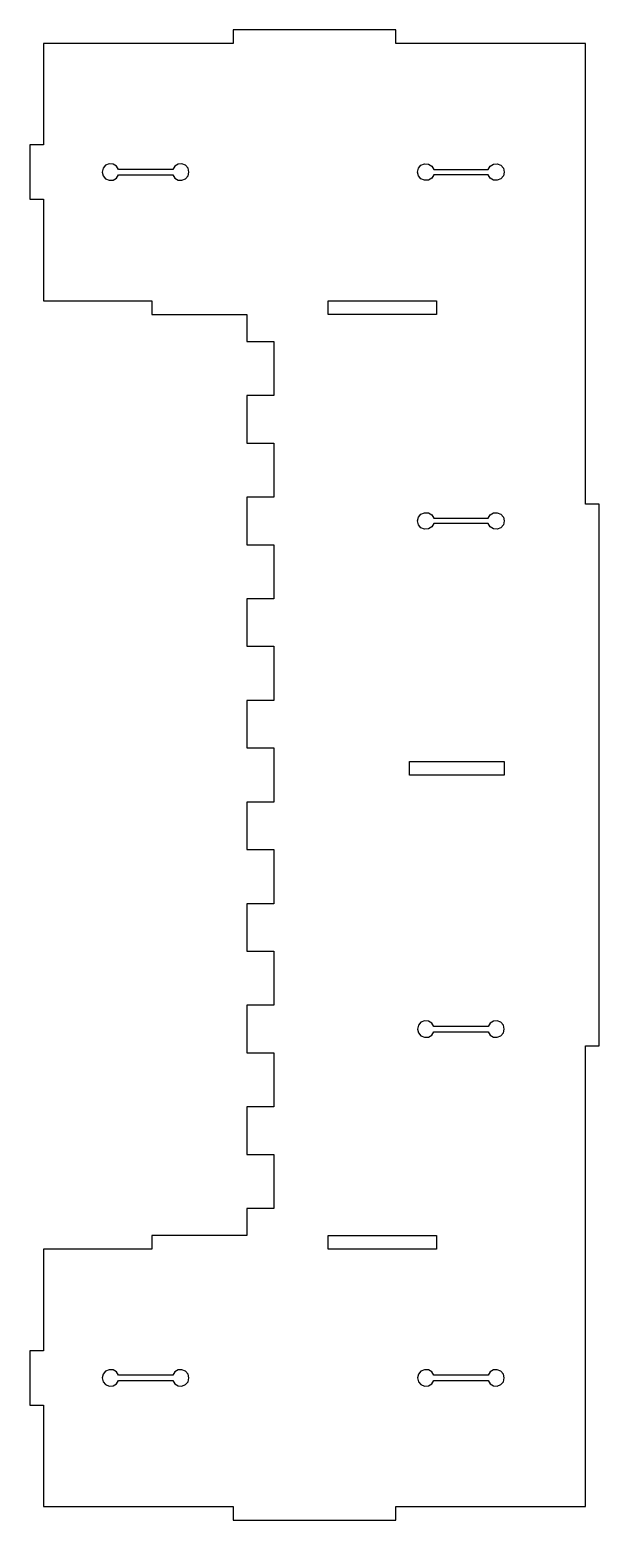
# Model space of a CAD drawing. Header units: millimetres. Extents: x 3046 to 3242, y 1231 to 1747.
import ezdxf

# ---------------------------------------------------------------- set-up
doc = ezdxf.new("R2010")
doc.units = ezdxf.units.MM

msp = doc.modelspace()

# ---------------------------------------------------------------- linework, layer by layer
for points in [[(3237.79, 1741.86), (3172.16, 1741.86), (3172.16, 1741.87), (3172.16, 1746.55), (3115.91, 1746.55), (3115.91, 1741.86), (3050.29, 1741.86), (3050.29, 1706.7), (3045.6, 1706.7), (3045.6, 1687.95), (3045.6, 1687.95), (3050.29, 1687.95), (3050.29, 1652.8), (3087.79, 1652.8), (3087.79, 1652.8), (3087.79, 1648.11), (3120.6, 1648.11), (3120.6, 1638.73), (3120.6, 1638.73), (3129.98, 1638.73), (3129.98, 1638.73), (3129.98, 1619.99), (3129.98, 1619.98), (3120.6, 1619.98), (3120.6, 1603.58), (3120.6, 1603.58), (3129.98, 1603.58), (3129.98, 1584.83), (3120.6, 1584.83), (3120.6, 1568.42), (3120.6, 1568.42), (3129.98, 1568.42), (3129.98, 1549.67), (3120.6, 1549.67), (3120.6, 1533.27), (3120.6, 1533.27), (3129.98, 1533.27), (3129.98, 1514.52), (3120.6, 1514.52), (3120.6, 1498.11), (3129.98, 1498.11), (3129.98, 1479.36), (3120.6, 1479.36), (3120.6, 1462.95), (3120.6, 1462.95), (3129.98, 1462.95), (3129.98, 1444.2), (3120.6, 1444.2), (3120.6, 1427.8), (3129.98, 1427.8), (3129.98, 1427.8), (3129.98, 1409.05), (3120.6, 1409.05), (3120.6, 1392.64), (3120.6, 1392.64), (3129.98, 1392.64), (3129.98, 1373.89), (3120.6, 1373.89), (3120.6, 1357.48), (3120.6, 1357.48), (3129.98, 1357.48), (3129.98, 1357.48), (3129.98, 1338.74), (3129.98, 1338.73), (3120.6, 1338.73), (3120.6, 1329.36), (3087.79, 1329.36), (3087.79, 1329.36), (3087.79, 1324.67), (3087.79, 1324.67), (3050.29, 1324.67), (3050.29, 1289.52), (3045.6, 1289.52), (3045.6, 1270.77), (3050.29, 1270.77), (3050.29, 1235.61), (3115.91, 1235.61), (3115.91, 1235.61), (3115.91, 1235.6), (3115.91, 1230.92), (3172.16, 1230.92), (3172.16, 1235.61), (3237.79, 1235.61), (3237.79, 1394.98), (3237.8, 1394.98), (3242.48, 1394.98), (3242.48, 1582.48), (3237.8, 1582.48), (3237.79, 1582.48)], [(3096.88, 1694.57), (3096.88, 1694.57), (3096.88, 1694.57), (3098.22, 1694.48), (3098.22, 1694.48), (3098.22, 1694.48), (3099.45, 1695), (3099.45, 1695), (3100.32, 1696.02), (3100.32, 1696.02), (3100.63, 1697.33), (3100.32, 1698.63), (3100.32, 1698.63), (3100.32, 1698.64), (3099.45, 1699.66), (3099.45, 1699.66), (3098.22, 1700.18), (3098.22, 1700.18), (3098.22, 1700.18), (3096.88, 1700.09), (3096.88, 1700.09), (3096.88, 1700.09), (3095.73, 1699.4), (3095.72, 1699.4), (3095.01, 1698.27), (3076.26, 1698.27), (3075.54, 1699.4), (3075.54, 1699.4), (3074.39, 1700.09), (3074.39, 1700.09), (3073.05, 1700.18), (3073.05, 1700.18), (3071.81, 1699.66), (3071.81, 1699.66), (3070.94, 1698.64), (3070.94, 1698.63), (3070.63, 1697.33), (3070.94, 1696.02), (3071.81, 1695), (3071.81, 1695), (3071.81, 1695), (3073.05, 1694.48), (3073.05, 1694.48), (3074.38, 1694.57), (3074.39, 1694.57), (3074.39, 1694.57), (3075.54, 1695.26), (3075.54, 1695.26), (3075.54, 1695.26), (3076.26, 1696.39), (3095.01, 1696.39), (3095.72, 1695.26), (3095.73, 1695.26)], [(3205.91, 1694.57), (3204.76, 1695.26), (3204.04, 1696.39), (3185.29, 1696.39), (3185.29, 1696.39), (3184.57, 1695.26), (3183.42, 1694.57), (3182.08, 1694.48), (3180.84, 1695), (3179.97, 1696.02), (3179.66, 1697.33), (3179.97, 1698.63), (3180.84, 1699.66), (3182.08, 1700.18), (3183.42, 1700.09), (3184.57, 1699.4), (3185.29, 1698.27), (3204.04, 1698.27), (3204.04, 1698.27), (3204.76, 1699.4), (3205.91, 1700.09), (3207.25, 1700.18), (3208.48, 1699.66), (3209.35, 1698.63), (3209.66, 1697.33), (3209.35, 1696.02), (3208.48, 1695), (3208.48, 1695), (3207.25, 1694.48)], [(3186.23, 1648.11), (3148.73, 1648.11), (3148.73, 1652.8), (3186.23, 1652.8)], [(3208.48, 1578.95), (3209.35, 1577.93), (3209.66, 1576.63), (3209.35, 1575.32), (3208.48, 1574.3), (3208.48, 1574.3), (3207.25, 1573.77), (3205.91, 1573.87), (3204.76, 1574.55), (3204.04, 1575.69), (3185.29, 1575.69), (3185.29, 1575.69), (3184.57, 1574.55), (3183.42, 1573.87), (3182.08, 1573.77), (3180.84, 1574.3), (3179.97, 1575.32), (3179.66, 1576.63), (3179.97, 1577.93), (3180.84, 1578.95), (3182.08, 1579.48), (3183.42, 1579.38), (3184.57, 1578.7), (3185.29, 1577.56), (3204.04, 1577.56), (3204.04, 1577.56), (3204.76, 1578.7), (3205.91, 1579.38), (3207.25, 1579.48)], [(3209.66, 1493.42), (3209.66, 1488.73), (3176.85, 1488.73), (3176.85, 1493.42)], [(3205.91, 1398.09), (3205.91, 1398.09), (3207.25, 1397.99), (3207.25, 1397.99), (3208.48, 1398.51), (3209.35, 1399.54), (3209.35, 1399.54), (3209.66, 1400.84), (3209.35, 1402.15), (3209.35, 1402.15), (3208.48, 1403.17), (3207.25, 1403.69), (3207.25, 1403.7), (3205.91, 1403.6), (3205.91, 1403.6), (3204.76, 1402.92), (3204.04, 1401.78), (3185.29, 1401.78), (3184.57, 1402.92), (3184.57, 1402.92), (3183.42, 1403.6), (3183.42, 1403.6), (3183.42, 1403.6), (3182.08, 1403.7), (3182.08, 1403.7), (3180.84, 1403.17), (3180.84, 1403.17), (3179.98, 1402.15), (3179.97, 1402.15), (3179.66, 1400.84), (3179.97, 1399.54), (3179.98, 1399.54), (3180.84, 1398.52), (3180.84, 1398.51), (3180.84, 1398.51), (3182.08, 1397.99), (3182.08, 1397.99), (3182.08, 1397.99), (3183.42, 1398.09), (3183.42, 1398.09), (3184.57, 1398.77), (3184.57, 1398.77), (3185.29, 1399.91), (3185.29, 1399.91), (3204.04, 1399.91), (3204.76, 1398.77)], [(3186.23, 1324.67), (3148.73, 1324.67), (3148.73, 1329.36), (3186.23, 1329.36)], [(3096.88, 1277.38), (3096.88, 1277.38), (3098.22, 1277.29), (3098.22, 1277.29), (3099.45, 1277.81), (3100.32, 1278.84), (3100.32, 1278.84), (3100.63, 1280.14), (3100.32, 1281.45), (3100.32, 1281.45), (3099.45, 1282.47), (3098.22, 1282.99), (3098.22, 1282.99), (3096.88, 1282.9), (3096.88, 1282.9), (3095.72, 1282.21), (3095.01, 1281.08), (3076.26, 1281.08), (3075.54, 1282.21), (3075.54, 1282.21), (3074.39, 1282.9), (3074.39, 1282.9), (3073.05, 1282.99), (3073.05, 1282.99), (3071.81, 1282.47), (3071.81, 1282.47), (3070.94, 1281.45), (3070.94, 1281.45), (3070.63, 1280.14), (3070.94, 1278.84), (3071.81, 1277.81), (3071.81, 1277.81), (3073.05, 1277.29), (3073.05, 1277.29), (3074.39, 1277.38), (3074.39, 1277.38), (3075.54, 1278.07), (3075.54, 1278.07), (3076.26, 1279.2), (3076.26, 1279.2), (3095.01, 1279.2), (3095.72, 1278.07)], [(3207.25, 1282.99), (3207.25, 1282.99), (3207.25, 1282.99), (3205.91, 1282.9), (3205.91, 1282.9), (3205.91, 1282.9), (3204.76, 1282.21), (3204.76, 1282.21), (3204.04, 1281.08), (3185.29, 1281.08), (3184.57, 1282.21), (3184.57, 1282.21), (3183.42, 1282.9), (3183.42, 1282.9), (3183.42, 1282.9), (3182.08, 1282.99), (3182.08, 1282.99), (3180.84, 1282.47), (3180.84, 1282.47), (3180.84, 1282.47), (3179.98, 1281.45), (3179.97, 1281.45), (3179.66, 1280.14), (3179.66, 1280.14), (3179.97, 1278.84), (3179.98, 1278.84), (3180.84, 1277.81), (3180.84, 1277.81), (3182.08, 1277.29), (3182.08, 1277.29), (3182.08, 1277.29), (3183.42, 1277.38), (3183.42, 1277.38), (3184.57, 1278.07), (3184.57, 1278.07), (3185.29, 1279.2), (3204.04, 1279.2), (3204.76, 1278.07), (3204.76, 1278.07), (3205.91, 1277.38), (3205.91, 1277.38), (3205.91, 1277.38), (3207.25, 1277.29), (3207.25, 1277.29), (3207.25, 1277.29), (3208.48, 1277.81), (3208.48, 1277.81), (3209.35, 1278.84), (3209.35, 1278.84), (3209.66, 1280.14), (3209.35, 1281.45), (3209.35, 1281.45), (3209.35, 1281.45), (3208.48, 1282.47), (3208.48, 1282.47)]]:
    msp.add_lwpolyline(points, close=True)

doc.saveas('drawing.dxf')
